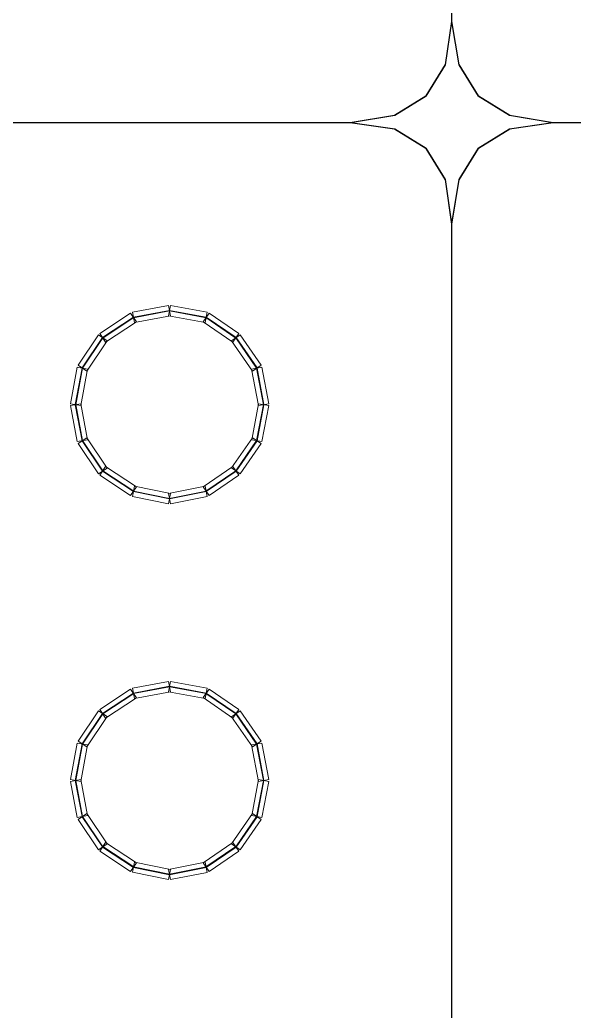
# Model space of a CAD drawing. Header units: millimetres. Extents: x -200 to 200, y -162 to 219.
# Drawn here: x 121 to 149.1, y -111.7 to -61.4 of the extents above; entities that cross this region are included whole.
import ezdxf

# ---------------------------------------------------------------- set-up
doc = ezdxf.new("R2010")
doc.units = ezdxf.units.MM
doc.header["$MEASUREMENT"] = 0

msp = doc.modelspace()

# ---------------------------------------------------------------- linework, layer by layer
at = {"color": 1, "lineweight": 5}
for points in [[(142.8345, 23.4376), (142.8345, 23.4376), (142.8609, 23.4376), (142.8609, 23.4376), (142.8609, 23.4376), (142.8609, 23.4376), (142.8609, -61.5304), (142.8609, -61.5304), (142.8609, -61.5304), (142.8609, -61.5304), (142.8345, -61.5304), (142.8345, -61.5304), (142.8345, -61.5304), (142.8345, -61.5304), (142.8345, 23.4376), (142.8345, 23.4376)], [(142.8346, -61.5285), (142.8346, -61.5285), (142.8608, -61.5323), (142.8608, -61.5323), (142.8608, -61.5323), (142.8608, -61.5323), (142.5433, -63.7279), (142.5433, -63.7279), (142.5433, -63.7279), (142.5433, -63.7279), (142.5172, -63.7241), (142.5172, -63.7241), (142.5172, -63.7241), (142.5172, -63.7241), (142.8346, -61.5285), (142.8346, -61.5285)], [(143.2311, -63.7238), (143.2311, -63.7238), (143.205, -63.7282), (143.205, -63.7282), (143.205, -63.7282), (143.205, -63.7282), (142.8347, -61.5326), (142.8347, -61.5326), (142.8347, -61.5326), (142.8347, -61.5326), (142.8607, -61.5282), (142.8607, -61.5282), (142.8607, -61.5282), (142.8607, -61.5282), (143.2311, -63.7238), (143.2311, -63.7238)], [(142.519, -63.719), (142.519, -63.719), (142.5415, -63.7329), (142.5415, -63.7329), (142.5415, -63.7329), (142.5415, -63.7329), (141.5627, -65.3201), (141.5627, -65.3201), (141.5627, -65.3201), (141.5627, -65.3201), (141.5402, -65.3062), (141.5402, -65.3062), (141.5402, -65.3062), (141.5402, -65.3062), (142.519, -63.719), (142.519, -63.719)], [(144.2081, -65.3062), (144.2081, -65.3062), (144.1856, -65.3201), (144.1856, -65.3201), (144.1856, -65.3201), (144.1856, -65.3201), (143.2068, -63.7329), (143.2068, -63.7329), (143.2068, -63.7329), (143.2068, -63.7329), (143.2293, -63.719), (143.2293, -63.719), (143.2293, -63.719), (143.2293, -63.719), (144.2081, -65.3062), (144.2081, -65.3062)], [(141.5445, -65.3019), (141.5445, -65.3019), (141.5584, -65.3244), (141.5584, -65.3244), (141.5584, -65.3244), (141.5584, -65.3244), (139.9712, -66.3032), (139.9712, -66.3032), (139.9712, -66.3032), (139.9712, -66.3032), (139.9573, -66.2807), (139.9573, -66.2807), (139.9573, -66.2807), (139.9573, -66.2807), (141.5445, -65.3019), (141.5445, -65.3019)], [(145.791, -66.2807), (145.791, -66.2807), (145.7771, -66.3032), (145.7771, -66.3032), (145.7771, -66.3032), (145.7771, -66.3032), (144.1899, -65.3244), (144.1899, -65.3244), (144.1899, -65.3244), (144.1899, -65.3244), (144.2038, -65.3019), (144.2038, -65.3019), (144.2038, -65.3019), (144.2038, -65.3019), (145.791, -66.2807), (145.791, -66.2807)], [(139.9621, -66.2789), (139.9621, -66.2789), (139.9664, -66.305), (139.9664, -66.305), (139.9664, -66.305), (139.9664, -66.305), (137.7179, -66.6753), (137.7179, -66.6753), (137.7179, -66.6753), (137.7179, -66.6753), (137.7136, -66.6492), (137.7136, -66.6492), (137.7136, -66.6492), (137.7136, -66.6492), (139.9621, -66.2789), (139.9621, -66.2789)], [(147.9818, -66.6493), (147.9818, -66.6493), (147.9774, -66.6753), (147.9774, -66.6753), (147.9774, -66.6753), (147.9774, -66.6753), (145.7818, -66.305), (145.7818, -66.305), (145.7818, -66.305), (145.7818, -66.305), (145.7862, -66.2789), (145.7862, -66.2789), (145.7862, -66.2789), (145.7862, -66.2789), (147.9818, -66.6493), (147.9818, -66.6493)], [(137.7158, -66.6491), (137.7158, -66.6491), (137.7158, -66.6755), (137.7158, -66.6755), (137.7158, -66.6755), (137.7158, -66.6755), (90.8406, -66.6755), (90.8406, -66.6755), (90.8406, -66.6755), (90.8406, -66.6755), (90.8406, -66.6491), (90.8406, -66.6491), (90.8406, -66.6491), (90.8406, -66.6491), (137.7158, -66.6491), (137.7158, -66.6491)], [(137.7139, -66.6754), (137.7139, -66.6754), (137.7176, -66.6492), (137.7176, -66.6492), (137.7176, -66.6492), (137.7176, -66.6492), (139.9661, -66.9666), (139.9661, -66.9666), (139.9661, -66.9666), (139.9661, -66.9666), (139.9624, -66.9928), (139.9624, -66.9928), (139.9624, -66.9928), (139.9624, -66.9928), (137.7139, -66.6754), (137.7139, -66.6754)], [(145.7859, -66.9928), (145.7859, -66.9928), (145.7821, -66.9666), (145.7821, -66.9666), (145.7821, -66.9666), (145.7821, -66.9666), (147.9777, -66.6492), (147.9777, -66.6492), (147.9777, -66.6492), (147.9777, -66.6492), (147.9815, -66.6754), (147.9815, -66.6754), (147.9815, -66.6754), (147.9815, -66.6754), (145.7859, -66.9928), (145.7859, -66.9928)], [(147.9796, -66.6755), (147.9796, -66.6755), (147.9796, -66.6491), (147.9796, -66.6491), (147.9796, -66.6491), (147.9796, -66.6491), (194.8548, -66.6491), (194.8548, -66.6491), (194.8548, -66.6491), (194.8548, -66.6491), (194.8548, -66.6755), (194.8548, -66.6755), (194.8548, -66.6755), (194.8548, -66.6755), (147.9796, -66.6755), (147.9796, -66.6755)], [(139.9573, -66.991), (139.9573, -66.991), (139.9712, -66.9685), (139.9712, -66.9685), (139.9712, -66.9685), (139.9712, -66.9685), (141.5584, -67.9473), (141.5584, -67.9473), (141.5584, -67.9473), (141.5584, -67.9473), (141.5445, -67.9698), (141.5445, -67.9698), (141.5445, -67.9698), (141.5445, -67.9698), (139.9573, -66.991), (139.9573, -66.991)], [(144.2038, -67.9698), (144.2038, -67.9698), (144.1899, -67.9473), (144.1899, -67.9473), (144.1899, -67.9473), (144.1899, -67.9473), (145.7771, -66.9685), (145.7771, -66.9685), (145.7771, -66.9685), (145.7771, -66.9685), (145.791, -66.991), (145.791, -66.991), (145.791, -66.991), (145.791, -66.991), (144.2038, -67.9698), (144.2038, -67.9698)], [(141.5402, -67.9655), (141.5402, -67.9655), (141.5627, -67.9516), (141.5627, -67.9516), (141.5627, -67.9516), (141.5627, -67.9516), (142.5415, -69.5388), (142.5415, -69.5388), (142.5415, -69.5388), (142.5415, -69.5388), (142.519, -69.5527), (142.519, -69.5527), (142.519, -69.5527), (142.519, -69.5527), (141.5402, -67.9655), (141.5402, -67.9655)], [(143.2293, -69.5527), (143.2293, -69.5527), (143.2068, -69.5388), (143.2068, -69.5388), (143.2068, -69.5388), (143.2068, -69.5388), (144.1856, -67.9516), (144.1856, -67.9516), (144.1856, -67.9516), (144.1856, -67.9516), (144.2081, -67.9655), (144.2081, -67.9655), (144.2081, -67.9655), (144.2081, -67.9655), (143.2293, -69.5527), (143.2293, -69.5527)], [(142.5172, -69.5476), (142.5172, -69.5476), (142.5434, -69.5439), (142.5434, -69.5439), (142.5434, -69.5439), (142.5434, -69.5439), (142.8608, -71.7924), (142.8608, -71.7924), (142.8608, -71.7924), (142.8608, -71.7924), (142.8346, -71.7961), (142.8346, -71.7961), (142.8346, -71.7961), (142.8346, -71.7961), (142.5172, -69.5476), (142.5172, -69.5476)], [(142.8607, -71.7964), (142.8607, -71.7964), (142.8346, -71.7921), (142.8346, -71.7921), (142.8346, -71.7921), (142.8346, -71.7921), (143.205, -69.5436), (143.205, -69.5436), (143.205, -69.5436), (143.205, -69.5436), (143.2311, -69.5479), (143.2311, -69.5479), (143.2311, -69.5479), (143.2311, -69.5479), (142.8607, -71.7964), (142.8607, -71.7964)], [(142.8345, -71.7942), (142.8345, -71.7942), (142.8609, -71.7942), (142.8609, -71.7942), (142.8609, -71.7942), (142.8609, -71.7942), (142.8609, -156.7622), (142.8609, -156.7622), (142.8609, -156.7622), (142.8609, -156.7622), (142.8345, -156.7622), (142.8345, -156.7622), (142.8345, -156.7622), (142.8345, -156.7622), (142.8345, -71.7942), (142.8345, -71.7942)]]:
    msp.add_open_spline(points, degree=3, knots=[0, 0, 0, 0, 0.25, 0.25, 0.25, 0.25, 0.5, 0.5, 0.5, 0.5, 0.75, 0.75, 0.75, 0.75, 1, 1, 1, 1], dxfattribs=at)
at = {"color": 4, "lineweight": 5}
for points in [[(126.5918, -76.3087), (126.5918, -76.3087), (126.8835, -76.7501), (126.8835, -76.7501), (126.8835, -76.7501), (126.8835, -76.7501), (125.3228, -77.7817), (125.3228, -77.7817), (125.3228, -77.7817), (125.3228, -77.7817), (125.031, -77.3404), (125.031, -77.3404), (125.031, -77.3404), (125.031, -77.3404), (126.5918, -76.3087), (126.5918, -76.3087)], [(128.5139, -75.9255), (128.5139, -75.9255), (128.6119, -76.4454), (128.6119, -76.4454), (128.6119, -76.4454), (128.6119, -76.4454), (126.7866, -76.7893), (126.7866, -76.7893), (126.7866, -76.7893), (126.7866, -76.7893), (126.6887, -76.2694), (126.6887, -76.2694), (126.6887, -76.2694), (126.6887, -76.2694), (128.5139, -75.9255), (128.5139, -75.9255)], [(128.5605, -76.1725), (128.5605, -76.1725), (128.5654, -76.1985), (128.5654, -76.1985), (128.5654, -76.1985), (128.5654, -76.1985), (126.7401, -76.5424), (126.7401, -76.5424), (126.7401, -76.5424), (126.7401, -76.5424), (126.7352, -76.5164), (126.7352, -76.5164), (126.7352, -76.5164), (126.7352, -76.5164), (128.5605, -76.1725), (128.5605, -76.1725)], [(130.463, -76.2693), (130.463, -76.2693), (130.3664, -76.7895), (130.3664, -76.7895), (130.3664, -76.7895), (130.3664, -76.7895), (128.5146, -76.4456), (128.5146, -76.4456), (128.5146, -76.4456), (128.5146, -76.4456), (128.6112, -75.9254), (128.6112, -75.9254), (128.6112, -75.9254), (128.6112, -75.9254), (130.463, -76.2693), (130.463, -76.2693)], [(130.4171, -76.5164), (130.4171, -76.5164), (130.4122, -76.5424), (130.4122, -76.5424), (130.4122, -76.5424), (130.4122, -76.5424), (128.5605, -76.1985), (128.5605, -76.1985), (128.5605, -76.1985), (128.5605, -76.1985), (128.5653, -76.1725), (128.5653, -76.1725), (128.5653, -76.1725), (128.5653, -76.1725), (130.4171, -76.5164), (130.4171, -76.5164)], [(132.0719, -77.3427), (132.0719, -77.3427), (131.7731, -77.7794), (131.7731, -77.7794), (131.7731, -77.7794), (131.7731, -77.7794), (130.2653, -76.7477), (130.2653, -76.7477), (130.2653, -76.7477), (130.2653, -76.7477), (130.564, -76.3111), (130.564, -76.3111), (130.564, -76.3111), (130.564, -76.3111), (132.0719, -77.3427), (132.0719, -77.3427)], [(126.7304, -76.5183), (126.7304, -76.5183), (126.7449, -76.5404), (126.7449, -76.5404), (126.7449, -76.5404), (126.7449, -76.5404), (125.1842, -77.5721), (125.1842, -77.5721), (125.1842, -77.5721), (125.1842, -77.5721), (125.1696, -77.55), (125.1696, -77.55), (125.1696, -77.55), (125.1696, -77.55), (126.7304, -76.5183), (126.7304, -76.5183)], [(131.93, -77.5501), (131.93, -77.5501), (131.915, -77.572), (131.915, -77.572), (131.915, -77.572), (131.915, -77.572), (130.4072, -76.5403), (130.4072, -76.5403), (130.4072, -76.5403), (130.4072, -76.5403), (130.4221, -76.5185), (130.4221, -76.5185), (130.4221, -76.5185), (130.4221, -76.5185), (131.93, -77.5501), (131.93, -77.5501)], [(124.9574, -77.4134), (124.9574, -77.4134), (125.3964, -77.7087), (125.3964, -77.7087), (125.3964, -77.7087), (125.3964, -77.7087), (124.3647, -79.243), (124.3647, -79.243), (124.3647, -79.243), (124.3647, -79.243), (123.9257, -78.9477), (123.9257, -78.9477), (123.9257, -78.9477), (123.9257, -78.9477), (124.9574, -77.4134), (124.9574, -77.4134)], [(125.1659, -77.5537), (125.1659, -77.5537), (125.1879, -77.5684), (125.1879, -77.5684), (125.1879, -77.5684), (125.1879, -77.5684), (124.1562, -79.1027), (124.1562, -79.1027), (124.1562, -79.1027), (124.1562, -79.1027), (124.1343, -79.088), (124.1343, -79.088), (124.1343, -79.088), (124.1343, -79.088), (125.1659, -77.5537), (125.1659, -77.5537)], [(133.1984, -78.9452), (133.1984, -78.9452), (132.7629, -79.2455), (132.7629, -79.2455), (132.7629, -79.2455), (132.7629, -79.2455), (131.7047, -77.7112), (131.7047, -77.7112), (131.7047, -77.7112), (131.7047, -77.7112), (132.1403, -77.4109), (132.1403, -77.4109), (132.1403, -77.4109), (132.1403, -77.4109), (133.1984, -78.9452), (133.1984, -78.9452)], [(132.9915, -79.0878), (132.9915, -79.0878), (132.9697, -79.1029), (132.9697, -79.1029), (132.9697, -79.1029), (132.9697, -79.1029), (131.9116, -77.5686), (131.9116, -77.5686), (131.9116, -77.5686), (131.9116, -77.5686), (131.9334, -77.5535), (131.9334, -77.5535), (131.9334, -77.5535), (131.9334, -77.5535), (132.9915, -79.0878), (132.9915, -79.0878)], [(123.8851, -79.047), (123.8851, -79.047), (124.4053, -79.1436), (124.4053, -79.1436), (124.4053, -79.1436), (124.4053, -79.1436), (124.0614, -80.9954), (124.0614, -80.9954), (124.0614, -80.9954), (124.0614, -80.9954), (123.5413, -80.8988), (123.5413, -80.8988), (123.5413, -80.8988), (123.5413, -80.8988), (123.8851, -79.047), (123.8851, -79.047)], [(124.1322, -79.0929), (124.1322, -79.0929), (124.1582, -79.0978), (124.1582, -79.0978), (124.1582, -79.0978), (124.1582, -79.0978), (123.8143, -80.9495), (123.8143, -80.9495), (123.8143, -80.9495), (123.8143, -80.9495), (123.7883, -80.9447), (123.7883, -80.9447), (123.7883, -80.9447), (123.7883, -80.9447), (124.1322, -79.0929), (124.1322, -79.0929)], [(133.5846, -80.8988), (133.5846, -80.8988), (133.0644, -80.9954), (133.0644, -80.9954), (133.0644, -80.9954), (133.0644, -80.9954), (132.7205, -79.1436), (132.7205, -79.1436), (132.7205, -79.1436), (132.7205, -79.1436), (133.2407, -79.047), (133.2407, -79.047), (133.2407, -79.047), (133.2407, -79.047), (133.5846, -80.8988), (133.5846, -80.8988)], [(133.3375, -80.9447), (133.3375, -80.9447), (133.3115, -80.9495), (133.3115, -80.9495), (133.3115, -80.9495), (133.3115, -80.9495), (132.9676, -79.0978), (132.9676, -79.0978), (132.9676, -79.0978), (132.9676, -79.0978), (132.9936, -79.0929), (132.9936, -79.0929), (132.9936, -79.0929), (132.9936, -79.0929), (133.3375, -80.9447), (133.3375, -80.9447)], [(123.5414, -80.9961), (123.5414, -80.9961), (124.0613, -80.8981), (124.0613, -80.8981), (124.0613, -80.8981), (124.0613, -80.8981), (124.4052, -82.7234), (124.4052, -82.7234), (124.4052, -82.7234), (124.4052, -82.7234), (123.8853, -82.8213), (123.8853, -82.8213), (123.8853, -82.8213), (123.8853, -82.8213), (123.5414, -80.9961), (123.5414, -80.9961)], [(123.7883, -80.9495), (123.7883, -80.9495), (123.8143, -80.9446), (123.8143, -80.9446), (123.8143, -80.9446), (123.8143, -80.9446), (124.1582, -82.7699), (124.1582, -82.7699), (124.1582, -82.7699), (124.1582, -82.7699), (124.1322, -82.7748), (124.1322, -82.7748), (124.1322, -82.7748), (124.1322, -82.7748), (123.7883, -80.9495), (123.7883, -80.9495)], [(133.2406, -82.8213), (133.2406, -82.8213), (132.7207, -82.7234), (132.7207, -82.7234), (132.7207, -82.7234), (132.7207, -82.7234), (133.0646, -80.8981), (133.0646, -80.8981), (133.0646, -80.8981), (133.0646, -80.8981), (133.5845, -80.9961), (133.5845, -80.9961), (133.5845, -80.9961), (133.5845, -80.9961), (133.2406, -82.8213), (133.2406, -82.8213)], [(132.9936, -82.7748), (132.9936, -82.7748), (132.9676, -82.7699), (132.9676, -82.7699), (132.9676, -82.7699), (132.9676, -82.7699), (133.3115, -80.9446), (133.3115, -80.9446), (133.3115, -80.9446), (133.3115, -80.9446), (133.3375, -80.9495), (133.3375, -80.9495), (133.3375, -80.9495), (133.3375, -80.9495), (132.9936, -82.7748), (132.9936, -82.7748)], [(123.9257, -82.92), (123.9257, -82.92), (124.3647, -82.6247), (124.3647, -82.6247), (124.3647, -82.6247), (124.3647, -82.6247), (125.3964, -84.159), (125.3964, -84.159), (125.3964, -84.159), (125.3964, -84.159), (124.9574, -84.4543), (124.9574, -84.4543), (124.9574, -84.4543), (124.9574, -84.4543), (123.9257, -82.92), (123.9257, -82.92)], [(124.1343, -82.7797), (124.1343, -82.7797), (124.1562, -82.765), (124.1562, -82.765), (124.1562, -82.765), (124.1562, -82.765), (125.1879, -84.2993), (125.1879, -84.2993), (125.1879, -84.2993), (125.1879, -84.2993), (125.1659, -84.314), (125.1659, -84.314), (125.1659, -84.314), (125.1659, -84.314), (124.1343, -82.7797), (124.1343, -82.7797)], [(132.1403, -84.4568), (132.1403, -84.4568), (131.7047, -84.1565), (131.7047, -84.1565), (131.7047, -84.1565), (131.7047, -84.1565), (132.7629, -82.6222), (132.7629, -82.6222), (132.7629, -82.6222), (132.7629, -82.6222), (133.1984, -82.9225), (133.1984, -82.9225), (133.1984, -82.9225), (133.1984, -82.9225), (132.1403, -84.4568), (132.1403, -84.4568)], [(131.9334, -84.3142), (131.9334, -84.3142), (131.9116, -84.2991), (131.9116, -84.2991), (131.9116, -84.2991), (131.9116, -84.2991), (132.9697, -82.7648), (132.9697, -82.7648), (132.9697, -82.7648), (132.9697, -82.7648), (132.9915, -82.7799), (132.9915, -82.7799), (132.9915, -82.7799), (132.9915, -82.7799), (131.9334, -84.3142), (131.9334, -84.3142)], [(125.031, -84.5273), (125.031, -84.5273), (125.3228, -84.086), (125.3228, -84.086), (125.3228, -84.086), (125.3228, -84.086), (126.8835, -85.1176), (126.8835, -85.1176), (126.8835, -85.1176), (126.8835, -85.1176), (126.5918, -85.559), (126.5918, -85.559), (126.5918, -85.559), (126.5918, -85.559), (125.031, -84.5273), (125.031, -84.5273)], [(125.1696, -84.3177), (125.1696, -84.3177), (125.1842, -84.2956), (125.1842, -84.2956), (125.1842, -84.2956), (125.1842, -84.2956), (126.7449, -85.3273), (126.7449, -85.3273), (126.7449, -85.3273), (126.7449, -85.3273), (126.7304, -85.3494), (126.7304, -85.3494), (126.7304, -85.3494), (126.7304, -85.3494), (125.1696, -84.3177), (125.1696, -84.3177)], [(130.564, -85.5566), (130.564, -85.5566), (130.2653, -85.12), (130.2653, -85.12), (130.2653, -85.12), (130.2653, -85.12), (131.7731, -84.0883), (131.7731, -84.0883), (131.7731, -84.0883), (131.7731, -84.0883), (132.0719, -84.525), (132.0719, -84.525), (132.0719, -84.525), (132.0719, -84.525), (130.564, -85.5566), (130.564, -85.5566)], [(130.4221, -85.3492), (130.4221, -85.3492), (130.4072, -85.3274), (130.4072, -85.3274), (130.4072, -85.3274), (130.4072, -85.3274), (131.915, -84.2957), (131.915, -84.2957), (131.915, -84.2957), (131.915, -84.2957), (131.93, -84.3176), (131.93, -84.3176), (131.93, -84.3176), (131.93, -84.3176), (130.4221, -85.3492), (130.4221, -85.3492)], [(126.685, -85.5976), (126.685, -85.5976), (126.7903, -85.0791), (126.7903, -85.0791), (126.7903, -85.0791), (126.7903, -85.0791), (128.6155, -85.4494), (128.6155, -85.4494), (128.6155, -85.4494), (128.6155, -85.4494), (128.5103, -85.9679), (128.5103, -85.9679), (128.5103, -85.9679), (128.5103, -85.9679), (126.685, -85.5976), (126.685, -85.5976)], [(126.735, -85.3513), (126.735, -85.3513), (126.7403, -85.3254), (126.7403, -85.3254), (126.7403, -85.3254), (126.7403, -85.3254), (128.5656, -85.6957), (128.5656, -85.6957), (128.5656, -85.6957), (128.5656, -85.6957), (128.5603, -85.7216), (128.5603, -85.7216), (128.5603, -85.7216), (128.5603, -85.7216), (126.735, -85.3513), (126.735, -85.3513)], [(128.6148, -85.9681), (128.6148, -85.9681), (128.511, -85.4493), (128.511, -85.4493), (128.511, -85.4493), (128.511, -85.4493), (130.3628, -85.0789), (130.3628, -85.0789), (130.3628, -85.0789), (130.3628, -85.0789), (130.4665, -85.5977), (130.4665, -85.5977), (130.4665, -85.5977), (130.4665, -85.5977), (128.6148, -85.9681), (128.6148, -85.9681)], [(128.5655, -85.7216), (128.5655, -85.7216), (128.5603, -85.6957), (128.5603, -85.6957), (128.5603, -85.6957), (128.5603, -85.6957), (130.4121, -85.3254), (130.4121, -85.3254), (130.4121, -85.3254), (130.4121, -85.3254), (130.4172, -85.3513), (130.4172, -85.3513), (130.4172, -85.3513), (130.4172, -85.3513), (128.5655, -85.7216), (128.5655, -85.7216)], [(126.5918, -95.3551), (126.5918, -95.3551), (126.8835, -95.7964), (126.8835, -95.7964), (126.8835, -95.7964), (126.8835, -95.7964), (125.3228, -96.8281), (125.3228, -96.8281), (125.3228, -96.8281), (125.3228, -96.8281), (125.031, -96.3868), (125.031, -96.3868), (125.031, -96.3868), (125.031, -96.3868), (126.5918, -95.3551), (126.5918, -95.3551)], [(128.5139, -94.9719), (128.5139, -94.9719), (128.6119, -95.4918), (128.6119, -95.4918), (128.6119, -95.4918), (128.6119, -95.4918), (126.7866, -95.8357), (126.7866, -95.8357), (126.7866, -95.8357), (126.7866, -95.8357), (126.6887, -95.3158), (126.6887, -95.3158), (126.6887, -95.3158), (126.6887, -95.3158), (128.5139, -94.9719), (128.5139, -94.9719)], [(128.5605, -95.2189), (128.5605, -95.2189), (128.5654, -95.2449), (128.5654, -95.2449), (128.5654, -95.2449), (128.5654, -95.2449), (126.7401, -95.5887), (126.7401, -95.5887), (126.7401, -95.5887), (126.7401, -95.5887), (126.7352, -95.5628), (126.7352, -95.5628), (126.7352, -95.5628), (126.7352, -95.5628), (128.5605, -95.2189), (128.5605, -95.2189)], [(130.463, -95.3157), (130.463, -95.3157), (130.3664, -95.8358), (130.3664, -95.8358), (130.3664, -95.8358), (130.3664, -95.8358), (128.5146, -95.4919), (128.5146, -95.4919), (128.5146, -95.4919), (128.5146, -95.4919), (128.6112, -94.9718), (128.6112, -94.9718), (128.6112, -94.9718), (128.6112, -94.9718), (130.463, -95.3157), (130.463, -95.3157)], [(130.4171, -95.5627), (130.4171, -95.5627), (130.4122, -95.5888), (130.4122, -95.5888), (130.4122, -95.5888), (130.4122, -95.5888), (128.5605, -95.2449), (128.5605, -95.2449), (128.5605, -95.2449), (128.5605, -95.2449), (128.5653, -95.2189), (128.5653, -95.2189), (128.5653, -95.2189), (128.5653, -95.2189), (130.4171, -95.5627), (130.4171, -95.5627)], [(132.0719, -96.3891), (132.0719, -96.3891), (131.7731, -96.8257), (131.7731, -96.8257), (131.7731, -96.8257), (131.7731, -96.8257), (130.2653, -95.7941), (130.2653, -95.7941), (130.2653, -95.7941), (130.2653, -95.7941), (130.564, -95.3574), (130.564, -95.3574), (130.564, -95.3574), (130.564, -95.3574), (132.0719, -96.3891), (132.0719, -96.3891)], [(126.7304, -95.5647), (126.7304, -95.5647), (126.7449, -95.5868), (126.7449, -95.5868), (126.7449, -95.5868), (126.7449, -95.5868), (125.1842, -96.6185), (125.1842, -96.6185), (125.1842, -96.6185), (125.1842, -96.6185), (125.1696, -96.5964), (125.1696, -96.5964), (125.1696, -96.5964), (125.1696, -96.5964), (126.7304, -95.5647), (126.7304, -95.5647)], [(131.93, -96.5965), (131.93, -96.5965), (131.915, -96.6183), (131.915, -96.6183), (131.915, -96.6183), (131.915, -96.6183), (130.4072, -95.5867), (130.4072, -95.5867), (130.4072, -95.5867), (130.4072, -95.5867), (130.4221, -95.5648), (130.4221, -95.5648), (130.4221, -95.5648), (130.4221, -95.5648), (131.93, -96.5965), (131.93, -96.5965)], [(124.9574, -96.4598), (124.9574, -96.4598), (125.3964, -96.755), (125.3964, -96.755), (125.3964, -96.755), (125.3964, -96.755), (124.3647, -98.2893), (124.3647, -98.2893), (124.3647, -98.2893), (124.3647, -98.2893), (123.9257, -97.9941), (123.9257, -97.9941), (123.9257, -97.9941), (123.9257, -97.9941), (124.9574, -96.4598), (124.9574, -96.4598)], [(125.1659, -96.6), (125.1659, -96.6), (125.1879, -96.6148), (125.1879, -96.6148), (125.1879, -96.6148), (125.1879, -96.6148), (124.1562, -98.1491), (124.1562, -98.1491), (124.1562, -98.1491), (124.1562, -98.1491), (124.1343, -98.1343), (124.1343, -98.1343), (124.1343, -98.1343), (124.1343, -98.1343), (125.1659, -96.6), (125.1659, -96.6)], [(133.1984, -97.9915), (133.1984, -97.9915), (132.7629, -98.2919), (132.7629, -98.2919), (132.7629, -98.2919), (132.7629, -98.2919), (131.7047, -96.7576), (131.7047, -96.7576), (131.7047, -96.7576), (131.7047, -96.7576), (132.1403, -96.4572), (132.1403, -96.4572), (132.1403, -96.4572), (132.1403, -96.4572), (133.1984, -97.9915), (133.1984, -97.9915)], [(132.9915, -98.1342), (132.9915, -98.1342), (132.9697, -98.1492), (132.9697, -98.1492), (132.9697, -98.1492), (132.9697, -98.1492), (131.9116, -96.6149), (131.9116, -96.6149), (131.9116, -96.6149), (131.9116, -96.6149), (131.9334, -96.5999), (131.9334, -96.5999), (131.9334, -96.5999), (131.9334, -96.5999), (132.9915, -98.1342), (132.9915, -98.1342)], [(123.8851, -98.0934), (123.8851, -98.0934), (124.4053, -98.19), (124.4053, -98.19), (124.4053, -98.19), (124.4053, -98.19), (124.0614, -100.0418), (124.0614, -100.0418), (124.0614, -100.0418), (124.0614, -100.0418), (123.5413, -99.9451), (123.5413, -99.9451), (123.5413, -99.9451), (123.5413, -99.9451), (123.8851, -98.0934), (123.8851, -98.0934)], [(124.1322, -98.1393), (124.1322, -98.1393), (124.1582, -98.1441), (124.1582, -98.1441), (124.1582, -98.1441), (124.1582, -98.1441), (123.8143, -99.9959), (123.8143, -99.9959), (123.8143, -99.9959), (123.8143, -99.9959), (123.7883, -99.991), (123.7883, -99.991), (123.7883, -99.991), (123.7883, -99.991), (124.1322, -98.1393), (124.1322, -98.1393)], [(133.5846, -99.9451), (133.5846, -99.9451), (133.0644, -100.0418), (133.0644, -100.0418), (133.0644, -100.0418), (133.0644, -100.0418), (132.7205, -98.19), (132.7205, -98.19), (132.7205, -98.19), (132.7205, -98.19), (133.2407, -98.0934), (133.2407, -98.0934), (133.2407, -98.0934), (133.2407, -98.0934), (133.5846, -99.9451), (133.5846, -99.9451)], [(133.3375, -99.991), (133.3375, -99.991), (133.3115, -99.9959), (133.3115, -99.9959), (133.3115, -99.9959), (133.3115, -99.9959), (132.9676, -98.1441), (132.9676, -98.1441), (132.9676, -98.1441), (132.9676, -98.1441), (132.9936, -98.1393), (132.9936, -98.1393), (132.9936, -98.1393), (132.9936, -98.1393), (133.3375, -99.991), (133.3375, -99.991)], [(123.5414, -100.0424), (123.5414, -100.0424), (124.0613, -99.9445), (124.0613, -99.9445), (124.0613, -99.9445), (124.0613, -99.9445), (124.4052, -101.7697), (124.4052, -101.7697), (124.4052, -101.7697), (124.4052, -101.7697), (123.8853, -101.8677), (123.8853, -101.8677), (123.8853, -101.8677), (123.8853, -101.8677), (123.5414, -100.0424), (123.5414, -100.0424)], [(133.2406, -101.8677), (133.2406, -101.8677), (132.7207, -101.7697), (132.7207, -101.7697), (132.7207, -101.7697), (132.7207, -101.7697), (133.0646, -99.9445), (133.0646, -99.9445), (133.0646, -99.9445), (133.0646, -99.9445), (133.5845, -100.0424), (133.5845, -100.0424), (133.5845, -100.0424), (133.5845, -100.0424), (133.2406, -101.8677), (133.2406, -101.8677)], [(123.7883, -99.9959), (123.7883, -99.9959), (123.8143, -99.991), (123.8143, -99.991), (123.8143, -99.991), (123.8143, -99.991), (124.1582, -101.8163), (124.1582, -101.8163), (124.1582, -101.8163), (124.1582, -101.8163), (124.1322, -101.8212), (124.1322, -101.8212), (124.1322, -101.8212), (124.1322, -101.8212), (123.7883, -99.9959), (123.7883, -99.9959)], [(132.9936, -101.8212), (132.9936, -101.8212), (132.9676, -101.8163), (132.9676, -101.8163), (132.9676, -101.8163), (132.9676, -101.8163), (133.3115, -99.991), (133.3115, -99.991), (133.3115, -99.991), (133.3115, -99.991), (133.3375, -99.9959), (133.3375, -99.9959), (133.3375, -99.9959), (133.3375, -99.9959), (132.9936, -101.8212), (132.9936, -101.8212)], [(123.9257, -101.9663), (123.9257, -101.9663), (124.3647, -101.6711), (124.3647, -101.6711), (124.3647, -101.6711), (124.3647, -101.6711), (125.3964, -103.2054), (125.3964, -103.2054), (125.3964, -103.2054), (125.3964, -103.2054), (124.9574, -103.5006), (124.9574, -103.5006), (124.9574, -103.5006), (124.9574, -103.5006), (123.9257, -101.9663), (123.9257, -101.9663)], [(124.1343, -101.8261), (124.1343, -101.8261), (124.1562, -101.8113), (124.1562, -101.8113), (124.1562, -101.8113), (124.1562, -101.8113), (125.1879, -103.3456), (125.1879, -103.3456), (125.1879, -103.3456), (125.1879, -103.3456), (125.1659, -103.3604), (125.1659, -103.3604), (125.1659, -103.3604), (125.1659, -103.3604), (124.1343, -101.8261), (124.1343, -101.8261)], [(132.1403, -103.5032), (132.1403, -103.5032), (131.7047, -103.2028), (131.7047, -103.2028), (131.7047, -103.2028), (131.7047, -103.2028), (132.7629, -101.6685), (132.7629, -101.6685), (132.7629, -101.6685), (132.7629, -101.6685), (133.1984, -101.9689), (133.1984, -101.9689), (133.1984, -101.9689), (133.1984, -101.9689), (132.1403, -103.5032), (132.1403, -103.5032)], [(131.9334, -103.3605), (131.9334, -103.3605), (131.9116, -103.3455), (131.9116, -103.3455), (131.9116, -103.3455), (131.9116, -103.3455), (132.9697, -101.8112), (132.9697, -101.8112), (132.9697, -101.8112), (132.9697, -101.8112), (132.9915, -101.8262), (132.9915, -101.8262), (132.9915, -101.8262), (132.9915, -101.8262), (131.9334, -103.3605), (131.9334, -103.3605)], [(125.031, -103.5737), (125.031, -103.5737), (125.3228, -103.1323), (125.3228, -103.1323), (125.3228, -103.1323), (125.3228, -103.1323), (126.8835, -104.164), (126.8835, -104.164), (126.8835, -104.164), (126.8835, -104.164), (126.5918, -104.6054), (126.5918, -104.6054), (126.5918, -104.6054), (126.5918, -104.6054), (125.031, -103.5737), (125.031, -103.5737)], [(125.1696, -103.3641), (125.1696, -103.3641), (125.1842, -103.342), (125.1842, -103.342), (125.1842, -103.342), (125.1842, -103.342), (126.7449, -104.3737), (126.7449, -104.3737), (126.7449, -104.3737), (126.7449, -104.3737), (126.7304, -104.3957), (126.7304, -104.3957), (126.7304, -104.3957), (126.7304, -104.3957), (125.1696, -103.3641), (125.1696, -103.3641)], [(130.564, -104.603), (130.564, -104.603), (130.2653, -104.1664), (130.2653, -104.1664), (130.2653, -104.1664), (130.2653, -104.1664), (131.7731, -103.1347), (131.7731, -103.1347), (131.7731, -103.1347), (131.7731, -103.1347), (132.0719, -103.5713), (132.0719, -103.5713), (132.0719, -103.5713), (132.0719, -103.5713), (130.564, -104.603), (130.564, -104.603)], [(130.4221, -104.3956), (130.4221, -104.3956), (130.4072, -104.3738), (130.4072, -104.3738), (130.4072, -104.3738), (130.4072, -104.3738), (131.915, -103.3421), (131.915, -103.3421), (131.915, -103.3421), (131.915, -103.3421), (131.93, -103.3639), (131.93, -103.3639), (131.93, -103.3639), (131.93, -103.3639), (130.4221, -104.3956), (130.4221, -104.3956)], [(126.685, -104.6439), (126.685, -104.6439), (126.7903, -104.1254), (126.7903, -104.1254), (126.7903, -104.1254), (126.7903, -104.1254), (128.6155, -104.4958), (128.6155, -104.4958), (128.6155, -104.4958), (128.6155, -104.4958), (128.5103, -105.0143), (128.5103, -105.0143), (128.5103, -105.0143), (128.5103, -105.0143), (126.685, -104.6439), (126.685, -104.6439)], [(126.735, -104.3977), (126.735, -104.3977), (126.7403, -104.3717), (126.7403, -104.3717), (126.7403, -104.3717), (126.7403, -104.3717), (128.5656, -104.7421), (128.5656, -104.7421), (128.5656, -104.7421), (128.5656, -104.7421), (128.5603, -104.768), (128.5603, -104.768), (128.5603, -104.768), (128.5603, -104.768), (126.735, -104.3977), (126.735, -104.3977)], [(128.6148, -105.0144), (128.6148, -105.0144), (128.511, -104.4956), (128.511, -104.4956), (128.511, -104.4956), (128.511, -104.4956), (130.3628, -104.1253), (130.3628, -104.1253), (130.3628, -104.1253), (130.3628, -104.1253), (130.4665, -104.6441), (130.4665, -104.6441), (130.4665, -104.6441), (130.4665, -104.6441), (128.6148, -105.0144), (128.6148, -105.0144)], [(128.5655, -104.768), (128.5655, -104.768), (128.5603, -104.7421), (128.5603, -104.7421), (128.5603, -104.7421), (128.5603, -104.7421), (130.4121, -104.3717), (130.4121, -104.3717), (130.4121, -104.3717), (130.4121, -104.3717), (130.4172, -104.3977), (130.4172, -104.3977), (130.4172, -104.3977), (130.4172, -104.3977), (128.5655, -104.768), (128.5655, -104.768)]]:
    msp.add_open_spline(points, degree=3, knots=[0, 0, 0, 0, 0.25, 0.25, 0.25, 0.25, 0.5, 0.5, 0.5, 0.5, 0.75, 0.75, 0.75, 0.75, 1, 1, 1, 1], dxfattribs=at)

doc.saveas('drawing.dxf')
